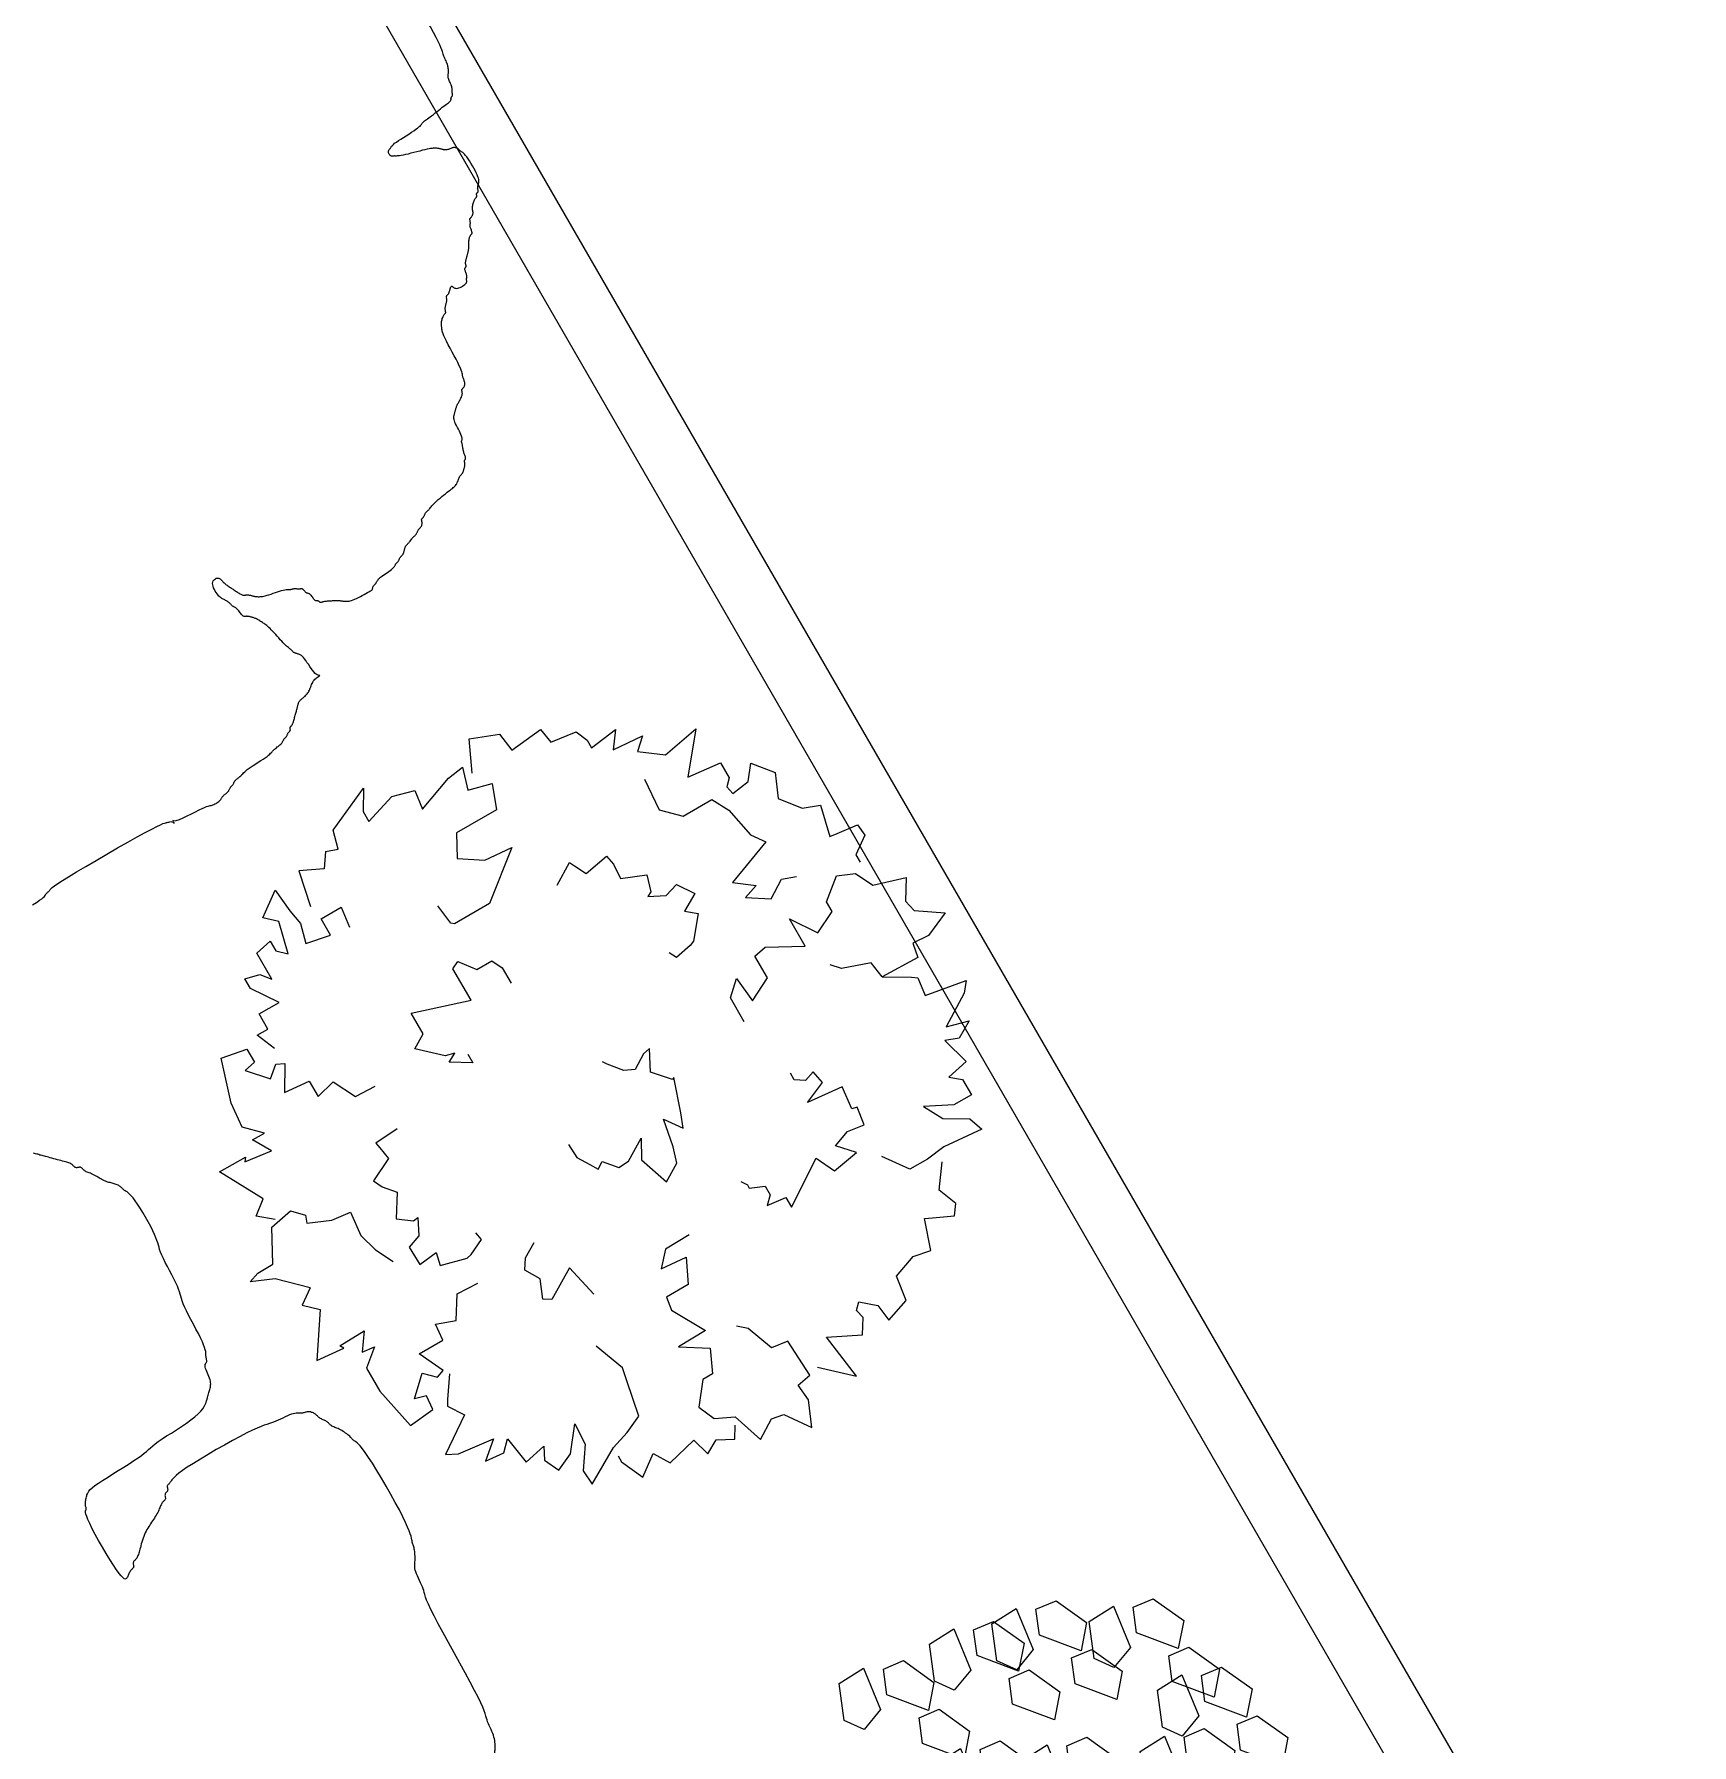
# Model space of a CAD drawing. Header units: metres. Extents: x 99558 to 100592, y 49739 to 50255.
# Drawn here: x 100034.606 to 100037.358, y 50050.994 to 50053.834 of the extents above; entities that cross this region are included whole.
import ezdxf

# ---------------------------------------------------------------- set-up
doc = ezdxf.new("R2010")
doc.units = ezdxf.units.M
doc.header["$MEASUREMENT"] = 0
doc.layers.add('Vegetation', color=100, linetype='Continuous')
doc.layers.add('Walkway', color=96, linetype='Continuous')

# ---------------------------------------------------------------- blocks, each defined once
blk = doc.blocks.new('L', base_point=(1.3683, 0.5913))
for p, q in [((1.2809, 0.65), (1.3117, 0.675)), ((1.3117, 0.675), (1.3419, 0.6213)), ((1.2937, 0.5998), (1.2809, 0.65)), ((1.3419, 0.6213), (1.3225, 0.5909)), ((1.2753, 0.5668), (1.3061, 0.5917)), ((1.3225, 0.5909), (1.2937, 0.5998)), ((1.3061, 0.5917), (1.3362, 0.538)), ((1.2881, 0.5166), (1.2753, 0.5668)), ((1.337, 0.4891), (1.3557, 0.5478)), ((1.3557, 0.5478), (1.3911, 0.5544)), ((1.3911, 0.5544), (1.4042, 0.5272)), ((1.3362, 0.538), (1.3169, 0.5076)), ((1.4042, 0.5272), (1.3763, 0.4836)), ((1.3169, 0.5076), (1.2881, 0.5166)), ((1.3763, 0.4836), (1.337, 0.4891))]:
    blk.add_line(p, q)
blk = doc.blocks.new('TREE-11')
at = {"layer": 'Vegetation'}
for p, q in [((25.18, 29.57), (26.56, 33.63)), ((21.73, 27.36), (25.18, 29.57)), ((27.6, 27.72), (33.46, 29.57)), ((18.63, 22.55), (21.73, 27.36)), ((22.42, 21.44), (27.6, 27.72)), ((-28.64, 17.37), (-34.84, 21.07)), ((15.18, 14.42), (18.63, 22.55)), ((19.32, 12.57), (22.42, 21.44)), ((-28.64, 13.31), (-35.18, 17.75)), ((-11.39, 15.16), (-28.64, 17.37)), ((0, 8.87), (-11.39, 15.16)), ((3.79, 4.07), (15.18, 14.42)), ((-11.73, 10.35), (-28.64, 13.31)), ((13.8, 6.66), (19.32, 12.57)), ((-2.41, 5.55), (-11.73, 10.35)), ((3.79, 4.07), (0, 8.87)), ((7.24, -0.74), (13.8, 6.66)), ((0, 0), (-2.41, 5.55)), ((0, 0), (-3.1, -10.35)), ((7.24, -0.74), (0.69, -13.67)), ((-3.1, -10.35), (-8.97, -14.04)), ((-8.97, -14.04), (-13.8, -25.87)), ((0.69, -13.67), (-5.18, -16.26)), ((-5.18, -16.26), (-9.66, -27.71)), ((-9.66, -27.71), (-6.9, -33.63))]:
    blk.add_line(p, q, dxfattribs=at)
for p, xscale, yscale, zscale, rotation in [((-25.53, 58.4), 120, 120, 120, 295.0165150851705), ((9.31, 58.4), 119.9999999999999, 119.9999999999999, 119.9999999999999, 190.1248425347957), ((25.53, 56.56), 119.9999999999999, 119.9999999999999, 119.9999999999999, 190.1248425347957), ((36.21, 54.33), 119.9999999999999, 119.9999999999999, 119.9999999999999, 190.1248425347957), ((-16.56, 51.01), 120, 120, 120, 295.0165150851705), ((-7.24, 46.21), 120, 120, 120, 295.0165150851705), ((50.36, 46.57), 119.9999999999999, 119.9999999999999, 119.9999999999999, 190.1248425347957), ((-33.81, 39.18), 120, 120, 120, 295.0165150851705), ((16.56, 38.81), 119.9999999999999, 119.9999999999999, 119.9999999999999, 190.1248425347957), ((-48.64, 36.23), 119.9999999999998, 119.9999999999998, 119.9999999999998, 347.8021081598379), ((29.32, 32.16), 119.9999999999999, 119.9999999999999, 119.9999999999999, 190.1248425347957), ((54.5, 31.05), 119.9999999999999, 119.9999999999999, 119.9999999999999, 190.1248425347957), ((-11.04, 28.46), 120, 120, 120, 295.0165150851705), ((46.91, 23.66), 119.9999999999999, 119.9999999999999, 119.9999999999999, 190.1248425347957), ((-30.7, 19.6), 120, 120, 120, 295.0165150851705), ((-41.74, 17.75), 119.9999999999998, 119.9999999999998, 119.9999999999998, 347.8021081598379), ((-54.15, 15.9), 119.9999999999998, 119.9999999999998, 119.9999999999998, 347.8021081598379), ((32.77, 12.2), 119.9999999999999, 119.9999999999999, 119.9999999999999, 190.1248425347957), ((64.85, 5.91), 119.9999999999999, 119.9999999999999, 119.9999999999999, 190.1248425347957), ((51.74, 2.96), 119.9999999999999, 119.9999999999999, 119.9999999999999, 190.1248425347957), ((34.15, -10.35), 119.9999999999999, 119.9999999999999, 119.9999999999999, 190.1248425347957), ((50.01, -11.09), 119.9999999999999, 119.9999999999999, 119.9999999999999, 190.1248425347957), ((-1.38, -34), 119.9999999999998, 119.9999999999998, 119.9999999999998, 66.16076666471409), ((22.42, -38.06), 119.9999999999998, 119.9999999999998, 119.9999999999998, 66.16076666471409), ((2.07, -45.45), 119.9999999999998, 119.9999999999998, 119.9999999999998, 66.16076666471409), ((26.91, -50.63), 119.9999999999998, 119.9999999999998, 119.9999999999998, 66.16076666471409), ((-15.18, -53.59), 119.9999999999998, 119.9999999999998, 119.9999999999998, 66.16076666471409)]:
    blk.add_blockref('L', p, dxfattribs=dict(at, xscale=xscale, yscale=yscale, zscale=zscale, rotation=rotation))
at = {"layer": 'Vegetation', "xscale": 120, "yscale": 120, "zscale": 120}
for p in [(-52.09, -10.71), (-30.7, -16.25), (-38.64, -19.58), (-14.84, -19.95), (-45.88, -33.26), (-23.81, -38.8), (-15.18, -39.54), (-31.74, -43.24)]:
    blk.add_blockref('L', p, dxfattribs=at)
blk = doc.blocks.new('TREE-01')
for points in [[(5.23, -68.18), (5.32, -68.31), (5.56, -68.41), (5.92, -68.49), (6.37, -68.54), (6.86, -68.58), (7.37, -68.6), (7.86, -68.63), (8.3, -68.65), (8.66, -68.68), (8.94, -68.71), (9.16, -68.74), (9.34, -68.78), (9.47, -68.82), (9.58, -68.86), (9.67, -68.89), (9.77, -68.92), (9.87, -68.94), (9.99, -68.95), (10.11, -68.96), (10.24, -68.97), (10.36, -68.96), (10.48, -68.95), (10.6, -68.94), (10.7, -68.92), (10.8, -68.89), (10.88, -68.86), (10.96, -68.82), (11.03, -68.78), (11.1, -68.74), (11.16, -68.71), (11.23, -68.68), (11.3, -68.65), (11.38, -68.63), (11.46, -68.61), (11.55, -68.59), (11.64, -68.58), (11.72, -68.57), (11.81, -68.56), (11.89, -68.54), (11.97, -68.52), (12.04, -68.49), (12.11, -68.46), (12.17, -68.42), (12.23, -68.38), (12.28, -68.35), (12.34, -68.31), (12.39, -68.28), (12.44, -68.25), (12.49, -68.23), (12.54, -68.21), (12.59, -68.2), (12.64, -68.18), (12.69, -68.17), (12.74, -68.16), (12.79, -68.14), (12.84, -68.12), (12.89, -68.09), (12.94, -68.06), (12.99, -68.02), (13.05, -67.98), (13.1, -67.95), (13.17, -67.91), (13.23, -67.88), (13.3, -67.85), (13.38, -67.83), (13.47, -67.81), (13.55, -67.8), (13.65, -67.78), (13.74, -67.77), (13.84, -67.76), (13.94, -67.74), (14.04, -67.72), (14.14, -67.69), (14.24, -67.66), (14.36, -67.62), (14.49, -67.58), (14.64, -67.55), (14.81, -67.51), (15.01, -67.48), (15.24, -67.45), (15.51, -67.43), (15.8, -67.41), (16.11, -67.4), (16.43, -67.38), (16.75, -67.37), (17.05, -67.36), (17.33, -67.34), (17.57, -67.32), (17.78, -67.29), (17.94, -67.26), (18.08, -67.22), (18.2, -67.18), (18.3, -67.15), (18.39, -67.11), (18.48, -67.08), (18.57, -67.05), (18.68, -67.03), (18.79, -67.01), (18.92, -67), (19.04, -66.98), (19.16, -66.97), (19.29, -66.96), (19.4, -66.94), (19.51, -66.92), (19.6, -66.89), (19.68, -66.86), (19.76, -66.82), (19.82, -66.78), (19.88, -66.75), (19.94, -66.71), (19.99, -66.68), (20.04, -66.65), (20.09, -66.63), (20.14, -66.61), (20.19, -66.6), (20.24, -66.58), (20.29, -66.57), (20.34, -66.56), (20.39, -66.54), (20.44, -66.52), (20.49, -66.49), (20.54, -66.46), (20.59, -66.42), (20.64, -66.38), (20.69, -66.35), (20.74, -66.31), (20.79, -66.28), (20.84, -66.25), (20.89, -66.23), (20.94, -66.21), (20.99, -66.2), (21.03, -66.18), (21.08, -66.17), (21.11, -66.16), (21.15, -66.14), (21.17, -66.12), (21.2, -66.09), (21.21, -66.06), (21.23, -66.02), (21.24, -65.98), (21.25, -65.95), (21.27, -65.91), (21.29, -65.88), (21.31, -65.85), (21.34, -65.83), (21.37, -65.81), (21.41, -65.8), (21.45, -65.78), (21.5, -65.77), (21.54, -65.76), (21.59, -65.74), (21.64, -65.72), (21.69, -65.69), (21.74, -65.65), (21.8, -65.61), (21.85, -65.57), (21.91, -65.51), (21.97, -65.45), (22.04, -65.39), (22.11, -65.32), (22.19, -65.24), (22.27, -65.16), (22.35, -65.07), (22.44, -64.98), (22.53, -64.9), (22.62, -64.81), (22.7, -64.73), (22.78, -64.65), (22.85, -64.58), (22.91, -64.51), (22.98, -64.45), (23.03, -64.39), (23.09, -64.34), (23.14, -64.28), (23.19, -64.23), (23.24, -64.18), (23.29, -64.13), (23.34, -64.08), (23.4, -64.04), (23.45, -63.99), (23.51, -63.95), (23.57, -63.91), (23.64, -63.88), (23.71, -63.85), (23.79, -63.83), (23.87, -63.81), (23.96, -63.8), (24.05, -63.78), (24.15, -63.77), (24.24, -63.76), (24.34, -63.74), (24.44, -63.72), (24.54, -63.69), (24.64, -63.65), (24.74, -63.61), (24.84, -63.57), (24.94, -63.51), (25.04, -63.45), (25.14, -63.39), (25.24, -63.32), (25.34, -63.24), (25.44, -63.16), (25.55, -63.07), (25.65, -62.99), (25.76, -62.91), (25.87, -62.84), (25.99, -62.77), (26.11, -62.72), (26.24, -62.67), (26.37, -62.64), (26.49, -62.62), (26.61, -62.6), (26.72, -62.59), (26.81, -62.59), (26.87, -62.58), (26.91, -62.58), (26.92, -62.58), (26.91, -62.58), (26.87, -62.56), (26.82, -62.53), (26.76, -62.47), (26.7, -62.39), (26.63, -62.27), (26.58, -62.12), (26.53, -61.92), (26.5, -61.69), (26.47, -61.44), (26.45, -61.18), (26.44, -60.91), (26.42, -60.65), (26.4, -60.4), (26.38, -60.18), (26.35, -60), (26.32, -59.85), (26.28, -59.73), (26.24, -59.64), (26.19, -59.56), (26.14, -59.49), (26.09, -59.44), (26.04, -59.39), (25.99, -59.34), (25.95, -59.29), (25.9, -59.24), (25.85, -59.19), (25.81, -59.14), (25.77, -59.09), (25.74, -59.04), (25.71, -58.99), (25.69, -58.94), (25.67, -58.88), (25.66, -58.83), (25.64, -58.78), (25.63, -58.72), (25.62, -58.66), (25.6, -58.59), (25.58, -58.52), (25.55, -58.44), (25.52, -58.35), (25.48, -58.26), (25.44, -58.14), (25.39, -58.02), (25.34, -57.87), (25.29, -57.71), (25.24, -57.52), (25.19, -57.31), (25.14, -57.08), (25.09, -56.83), (25.04, -56.59), (24.99, -56.34), (24.94, -56.09), (24.89, -55.86), (24.84, -55.65), (24.79, -55.46), (24.74, -55.3), (24.69, -55.15), (24.64, -55.02), (24.59, -54.9), (24.54, -54.79), (24.49, -54.69), (24.44, -54.59), (24.39, -54.49), (24.34, -54.39), (24.29, -54.29), (24.24, -54.2), (24.19, -54.1), (24.14, -54.01), (24.09, -53.93), (24.04, -53.85), (23.99, -53.78), (23.94, -53.72), (23.89, -53.65), (23.84, -53.6), (23.79, -53.54), (23.74, -53.49), (23.69, -53.44), (23.64, -53.39), (23.59, -53.34), (23.54, -53.29), (23.49, -53.24), (23.44, -53.2), (23.39, -53.15), (23.34, -53.12), (23.29, -53.08), (23.24, -53.05), (23.19, -53.03), (23.14, -53.01), (23.1, -52.99), (23.05, -52.97), (23.01, -52.94), (22.97, -52.9), (22.94, -52.85), (22.91, -52.79), (22.89, -52.7), (22.87, -52.6), (22.86, -52.5), (22.84, -52.38), (22.83, -52.26), (22.82, -52.14), (22.8, -52.03), (22.78, -51.92), (22.75, -51.83), (22.72, -51.74), (22.68, -51.67), (22.64, -51.6), (22.61, -51.54), (22.57, -51.49), (22.54, -51.44), (22.51, -51.39), (22.49, -51.34), (22.47, -51.29), (22.45, -51.23), (22.44, -51.18), (22.43, -51.12), (22.42, -51.06), (22.4, -50.99), (22.38, -50.92), (22.35, -50.84), (22.31, -50.76), (22.28, -50.68), (22.23, -50.59), (22.19, -50.5), (22.14, -50.42), (22.09, -50.33), (22.04, -50.25), (21.99, -50.18), (21.94, -50.11), (21.9, -50.04), (21.85, -49.96), (21.81, -49.88), (21.77, -49.78), (21.74, -49.66), (21.71, -49.52), (21.69, -49.36), (21.67, -49.18), (21.67, -48.99), (21.68, -48.8), (21.69, -48.61), (21.73, -48.43), (21.78, -48.26), (21.84, -48.12), (21.93, -48.01), (22.02, -47.93), (22.13, -47.88), (22.24, -47.85), (22.35, -47.84), (22.46, -47.85), (22.56, -47.88), (22.64, -47.92), (22.71, -47.98), (22.76, -48.04), (22.8, -48.12), (22.83, -48.21), (22.85, -48.3), (22.87, -48.39), (22.89, -48.49), (22.91, -48.59), (22.94, -48.69), (22.97, -48.79), (23.01, -48.89), (23.05, -48.99), (23.1, -49.09), (23.14, -49.19), (23.19, -49.29), (23.24, -49.39), (23.29, -49.49), (23.34, -49.59), (23.39, -49.69), (23.44, -49.79), (23.49, -49.89), (23.54, -49.99), (23.59, -50.09), (23.64, -50.19), (23.69, -50.29), (23.74, -50.39), (23.79, -50.48), (23.84, -50.57), (23.89, -50.66), (23.94, -50.73), (23.99, -50.8), (24.04, -50.85), (24.09, -50.9), (24.14, -50.93), (24.19, -50.96), (24.24, -50.98), (24.29, -51), (24.34, -51.01), (24.39, -51.03), (24.44, -51.05), (24.49, -51.08), (24.54, -51.12), (24.59, -51.15), (24.64, -51.2), (24.69, -51.24), (24.74, -51.29), (24.79, -51.34), (24.84, -51.39), (24.89, -51.44), (24.94, -51.49), (25, -51.54), (25.05, -51.59), (25.11, -51.64), (25.17, -51.69), (25.24, -51.74), (25.31, -51.79), (25.39, -51.84), (25.48, -51.89), (25.57, -51.94), (25.69, -51.99), (25.81, -52.04), (25.96, -52.09), (26.12, -52.14), (26.31, -52.19), (26.52, -52.24), (26.75, -52.29), (26.99, -52.34), (27.24, -52.39), (27.48, -52.44), (27.71, -52.49), (27.92, -52.54), (28.11, -52.59), (28.27, -52.64), (28.4, -52.69), (28.51, -52.73), (28.6, -52.78), (28.68, -52.82), (28.74, -52.86), (28.8, -52.89), (28.85, -52.92), (28.9, -52.94), (28.95, -52.96), (29, -52.97), (29.05, -52.99), (29.1, -53), (29.15, -53.01), (29.2, -53.03), (29.25, -53.05), (29.3, -53.08), (29.35, -53.11), (29.4, -53.15), (29.45, -53.19), (29.5, -53.22), (29.55, -53.26), (29.6, -53.29), (29.65, -53.32), (29.7, -53.34), (29.75, -53.36), (29.79, -53.38), (29.84, -53.4), (29.88, -53.42), (29.92, -53.44), (29.95, -53.48), (29.98, -53.52), (30, -53.58), (30.02, -53.64), (30.03, -53.71), (30.05, -53.79), (30.06, -53.86), (30.07, -53.93), (30.09, -54), (30.11, -54.05), (30.14, -54.1), (30.17, -54.13), (30.21, -54.16), (30.25, -54.2), (30.28, -54.23), (30.32, -54.27), (30.35, -54.32), (30.38, -54.39), (30.4, -54.47), (30.42, -54.57), (30.43, -54.67), (30.45, -54.79), (30.46, -54.9), (30.47, -55.01), (30.49, -55.1), (30.51, -55.19), (30.54, -55.25), (30.57, -55.3), (30.61, -55.34), (30.65, -55.37), (30.68, -55.39), (30.72, -55.41), (30.75, -55.43), (30.78, -55.45), (30.8, -55.48), (30.82, -55.51), (30.83, -55.55), (30.85, -55.59), (30.86, -55.62), (30.87, -55.66), (30.89, -55.69), (30.91, -55.72), (30.94, -55.74), (30.98, -55.76), (31.02, -55.77), (31.06, -55.79), (31.12, -55.8), (31.18, -55.81), (31.24, -55.83), (31.31, -55.85), (31.39, -55.88), (31.48, -55.91), (31.56, -55.95), (31.66, -55.99), (31.75, -56.04), (31.85, -56.09), (31.95, -56.14), (32.05, -56.19), (32.15, -56.24), (32.25, -56.29), (32.34, -56.34), (32.44, -56.39), (32.53, -56.44), (32.62, -56.49), (32.7, -56.54), (32.78, -56.59), (32.85, -56.64), (32.92, -56.69), (32.99, -56.74), (33.05, -56.79), (33.11, -56.84), (33.18, -56.89), (33.24, -56.94), (33.31, -56.99), (33.39, -57.04), (33.48, -57.08), (33.58, -57.13), (33.69, -57.18), (33.82, -57.22), (33.96, -57.26), (34.13, -57.29), (34.32, -57.32), (34.53, -57.34), (34.76, -57.36), (34.99, -57.37), (35.23, -57.38), (35.47, -57.38), (35.68, -57.38), (35.88, -57.39), (36.05, -57.39), (36.18, -57.39), (36.28, -57.38), (36.36, -57.38), (36.41, -57.38), (36.45, -57.37), (36.47, -57.36), (36.49, -57.34), (36.52, -57.32), (36.54, -57.29), (36.58, -57.26), (36.62, -57.22), (36.66, -57.19), (36.7, -57.15), (36.75, -57.11), (36.8, -57.08), (36.85, -57.05), (36.9, -57.03), (36.95, -57.01), (37, -57), (37.05, -56.99), (37.1, -56.97), (37.15, -56.96), (37.2, -56.94), (37.25, -56.92), (37.3, -56.89), (37.35, -56.86), (37.41, -56.82), (37.48, -56.79), (37.57, -56.75), (37.66, -56.71), (37.78, -56.68), (37.92, -56.65), (38.08, -56.63), (38.26, -56.61), (38.45, -56.6), (38.65, -56.59), (38.85, -56.57), (39.04, -56.56), (39.22, -56.54), (39.38, -56.52), (39.52, -56.49), (39.64, -56.46), (39.74, -56.42), (39.82, -56.39), (39.89, -56.35), (39.95, -56.31), (40, -56.28), (40.05, -56.25), (40.1, -56.23), (40.15, -56.21), (40.2, -56.2), (40.25, -56.19), (40.3, -56.17), (40.35, -56.16), (40.4, -56.14), (40.45, -56.12), (40.5, -56.09), (40.55, -56.06), (40.6, -56.02), (40.65, -55.99), (40.7, -55.95), (40.75, -55.91), (40.8, -55.88), (40.85, -55.85), (40.9, -55.83), (40.95, -55.81), (41, -55.8), (41.05, -55.79), (41.1, -55.77), (41.15, -55.76), (41.2, -55.74), (41.25, -55.72), (41.3, -55.69), (41.35, -55.66), (41.4, -55.62), (41.45, -55.58), (41.5, -55.53), (41.55, -55.49), (41.6, -55.44), (41.65, -55.39), (41.7, -55.34), (41.75, -55.29), (41.8, -55.24), (41.85, -55.19), (41.9, -55.15), (41.95, -55.11), (42, -55.08), (42.05, -55.05), (42.1, -55.03), (42.15, -55.01), (42.21, -55), (42.26, -54.99), (42.32, -54.97), (42.38, -54.96), (42.45, -54.94), (42.52, -54.92), (42.6, -54.89), (42.68, -54.86), (42.77, -54.82), (42.85, -54.79), (42.94, -54.75), (43.03, -54.71), (43.11, -54.68), (43.19, -54.65), (43.26, -54.63), (43.33, -54.61), (43.39, -54.6), (43.45, -54.59), (43.5, -54.57), (43.55, -54.56), (43.6, -54.54), (43.65, -54.52), (43.7, -54.49), (43.75, -54.46), (43.8, -54.42), (43.85, -54.39), (43.9, -54.35), (43.95, -54.31), (44, -54.28), (44.05, -54.25), (44.1, -54.23), (44.15, -54.21), (44.2, -54.2), (44.25, -54.19), (44.3, -54.17), (44.35, -54.16), (44.4, -54.14), (44.45, -54.12), (44.5, -54.09), (44.55, -54.06), (44.6, -54.02), (44.65, -53.98), (44.69, -53.93), (44.73, -53.89), (44.76, -53.84), (44.79, -53.79), (44.81, -53.74), (44.83, -53.69), (44.84, -53.64), (44.85, -53.6), (44.87, -53.55), (44.88, -53.52), (44.9, -53.48), (44.92, -53.45), (44.95, -53.43), (44.98, -53.41), (45.02, -53.4), (45.06, -53.39), (45.11, -53.37), (45.16, -53.36), (45.2, -53.34), (45.25, -53.32), (45.3, -53.29), (45.35, -53.26), (45.4, -53.22), (45.45, -53.19), (45.5, -53.15), (45.55, -53.11), (45.6, -53.08), (45.65, -53.05), (45.71, -53.03), (45.76, -53.01), (45.81, -53), (45.86, -52.99), (45.92, -52.97), (45.98, -52.96), (46.05, -52.94), (46.12, -52.92), (46.2, -52.89), (46.29, -52.86), (46.39, -52.82), (46.5, -52.78), (46.62, -52.73), (46.77, -52.69), (46.93, -52.64), (47.12, -52.59), (47.33, -52.54), (47.56, -52.49), (47.81, -52.44), (48.06, -52.4), (48.31, -52.35), (48.55, -52.32), (48.78, -52.28), (48.99, -52.25), (49.18, -52.23), (49.34, -52.21), (49.49, -52.2), (49.62, -52.18), (49.74, -52.16), (49.85, -52.13), (49.96, -52.1), (50.06, -52.05), (50.16, -52), (50.26, -51.93), (50.35, -51.86), (50.45, -51.79), (50.54, -51.71), (50.63, -51.64), (50.71, -51.58), (50.79, -51.52), (50.86, -51.48), (50.93, -51.44), (50.99, -51.42), (51.05, -51.4), (51.1, -51.38), (51.16, -51.36), (51.21, -51.34), (51.26, -51.32), (51.31, -51.29), (51.36, -51.26), (51.41, -51.22), (51.46, -51.18), (51.51, -51.13), (51.56, -51.09), (51.61, -51.04), (51.66, -50.99), (51.71, -50.94), (51.76, -50.89), (51.8, -50.84), (51.85, -50.79), (51.89, -50.74), (51.93, -50.69), (51.96, -50.64), (51.99, -50.59), (52.01, -50.54), (52.03, -50.49), (52.05, -50.44), (52.06, -50.4), (52.07, -50.35), (52.09, -50.32), (52.1, -50.28), (52.13, -50.25), (52.15, -50.23), (52.19, -50.21), (52.22, -50.2), (52.26, -50.18), (52.3, -50.16), (52.33, -50.13), (52.36, -50.1), (52.39, -50.05), (52.41, -50), (52.43, -49.93), (52.45, -49.86), (52.46, -49.77), (52.47, -49.68), (52.49, -49.59), (52.5, -49.49), (52.53, -49.39), (52.55, -49.29), (52.59, -49.19), (52.62, -49.09), (52.66, -49), (52.7, -48.9), (52.73, -48.82), (52.76, -48.73), (52.79, -48.66), (52.81, -48.58), (52.83, -48.52), (52.85, -48.46), (52.86, -48.41), (52.87, -48.36), (52.89, -48.32), (52.9, -48.28), (52.93, -48.26), (52.95, -48.23), (52.99, -48.21), (53.02, -48.18), (53.06, -48.15), (53.1, -48.09), (53.13, -48.02), (53.16, -47.92), (53.19, -47.79), (53.21, -47.62), (53.23, -47.43), (53.25, -47.21), (53.26, -46.98), (53.27, -46.75), (53.29, -46.52), (53.3, -46.31), (53.33, -46.12), (53.35, -45.96), (53.39, -45.83), (53.43, -45.72), (53.47, -45.63), (53.51, -45.56), (53.56, -45.49), (53.61, -45.44), (53.66, -45.39), (53.71, -45.34), (53.76, -45.29), (53.81, -45.24), (53.86, -45.19), (53.91, -45.14), (53.96, -45.09), (54.01, -45.04), (54.06, -44.99), (54.11, -44.94), (54.16, -44.89), (54.21, -44.84), (54.27, -44.79), (54.33, -44.74), (54.39, -44.69), (54.45, -44.64), (54.53, -44.59), (54.6, -44.54), (54.69, -44.49), (54.77, -44.44), (54.86, -44.39), (54.95, -44.34), (55.03, -44.29), (55.12, -44.24), (55.19, -44.19), (55.27, -44.14), (55.33, -44.09), (55.39, -44.04), (55.44, -43.99), (55.49, -43.94), (55.53, -43.89), (55.57, -43.84), (55.59, -43.79), (55.62, -43.74), (55.63, -43.69), (55.65, -43.64), (55.66, -43.6), (55.67, -43.56), (55.69, -43.52), (55.7, -43.48), (55.73, -43.46), (55.76, -43.43), (55.79, -43.42), (55.83, -43.4), (55.87, -43.39), (55.91, -43.38), (55.96, -43.36), (56.01, -43.35), (56.06, -43.32), (56.11, -43.3), (56.16, -43.26), (56.21, -43.22), (56.25, -43.17), (56.29, -43.12), (56.33, -43.06), (56.37, -43), (56.39, -42.92), (56.42, -42.85), (56.43, -42.76), (56.45, -42.68), (56.46, -42.59), (56.47, -42.5), (56.49, -42.42), (56.51, -42.33), (56.53, -42.26), (56.56, -42.18), (56.59, -42.11), (56.62, -42.02), (56.66, -41.91), (56.7, -41.77), (56.73, -41.58), (56.77, -41.35), (56.79, -41.06), (56.82, -40.7), (56.83, -40.29), (56.85, -39.85), (56.86, -39.39), (56.87, -38.93), (56.89, -38.49), (56.91, -38.08), (56.93, -37.73), (56.96, -37.43), (56.99, -37.2), (57.02, -37.02), (57.06, -36.88), (57.1, -36.78), (57.13, -36.7), (57.17, -36.64), (57.19, -36.59), (57.22, -36.54), (57.24, -36.49), (57.25, -36.44), (57.27, -36.38), (57.29, -36.33), (57.32, -36.26), (57.35, -36.2), (57.39, -36.13), (57.45, -36.05), (57.52, -35.97), (57.59, -35.88), (57.67, -35.8), (57.75, -35.72), (57.84, -35.65), (57.92, -35.58), (57.99, -35.53), (58.07, -35.48), (58.13, -35.45), (58.19, -35.42), (58.25, -35.4), (58.29, -35.38), (58.33, -35.37), (58.37, -35.35), (58.4, -35.33), (58.42, -35.3), (58.43, -35.26), (58.45, -35.23), (58.46, -35.18), (58.47, -35.14), (58.49, -35.09), (58.51, -35.04), (58.53, -34.99), (58.56, -34.94), (58.59, -34.89), (58.63, -34.84), (58.67, -34.79), (58.72, -34.74), (58.76, -34.69), (58.81, -34.64), (58.86, -34.59), (58.91, -34.54), (58.96, -34.49), (59.01, -34.44), (59.05, -34.39), (59.1, -34.34), (59.13, -34.29), (59.17, -34.24), (59.2, -34.19), (59.22, -34.14), (59.24, -34.09), (59.25, -34.05), (59.26, -34), (59.28, -33.96), (59.29, -33.92), (59.31, -33.89), (59.33, -33.86), (59.36, -33.84), (59.39, -33.82), (59.43, -33.81), (59.47, -33.79), (59.52, -33.78), (59.56, -33.77), (59.61, -33.75), (59.66, -33.73), (59.71, -33.7), (59.76, -33.67), (59.81, -33.63), (59.86, -33.58), (59.91, -33.54), (59.96, -33.49), (60.01, -33.44), (60.06, -33.39), (60.11, -33.34), (60.16, -33.3), (60.21, -33.25), (60.25, -33.22), (60.3, -33.19), (60.33, -33.18), (60.37, -33.18), (60.4, -33.19), (60.42, -33.23), (60.44, -33.28), (60.46, -33.34), (60.49, -33.4), (60.52, -33.47), (60.57, -33.54), (60.64, -33.6), (60.73, -33.66), (60.84, -33.7), (60.97, -33.74), (61.11, -33.76), (61.26, -33.77), (61.41, -33.77), (61.56, -33.76), (61.69, -33.75), (61.8, -33.73), (61.89, -33.7), (61.95, -33.67), (62, -33.63), (62.04, -33.58), (62.07, -33.54), (62.09, -33.49), (62.11, -33.44), (62.13, -33.39), (62.16, -33.34), (62.19, -33.29), (62.23, -33.24), (62.26, -33.19), (62.3, -33.13), (62.34, -33.07), (62.37, -33), (62.4, -32.93), (62.42, -32.85), (62.44, -32.77), (62.45, -32.68), (62.46, -32.6), (62.48, -32.52), (62.49, -32.45), (62.51, -32.38), (62.53, -32.33), (62.56, -32.28), (62.59, -32.25), (62.63, -32.22), (62.66, -32.2), (62.7, -32.18), (62.74, -32.17), (62.77, -32.15), (62.8, -32.13), (62.82, -32.1), (62.84, -32.07), (62.85, -32.03), (62.86, -31.99), (62.88, -31.94), (62.89, -31.89), (62.91, -31.84), (62.93, -31.79), (62.96, -31.74), (62.99, -31.69), (63.03, -31.64), (63.07, -31.59), (63.12, -31.54), (63.17, -31.49), (63.21, -31.44), (63.26, -31.39), (63.31, -31.34), (63.36, -31.29), (63.41, -31.24), (63.46, -31.19), (63.51, -31.14), (63.56, -31.09), (63.61, -31.04), (63.66, -30.99), (63.71, -30.94), (63.76, -30.89), (63.81, -30.84), (63.86, -30.79), (63.91, -30.73), (63.96, -30.67), (64.01, -30.6), (64.06, -30.53), (64.11, -30.45), (64.16, -30.37), (64.21, -30.28), (64.26, -30.19), (64.32, -30.11), (64.37, -30.02), (64.42, -29.94), (64.47, -29.86), (64.52, -29.79), (64.57, -29.72), (64.62, -29.66), (64.67, -29.61), (64.72, -29.56), (64.77, -29.52), (64.82, -29.49), (64.87, -29.46), (64.92, -29.44), (64.96, -29.42), (65.01, -29.4), (65.06, -29.39), (65.1, -29.37), (65.14, -29.34), (65.17, -29.31), (65.2, -29.26), (65.22, -29.21), (65.24, -29.14), (65.25, -29.07), (65.27, -28.99), (65.28, -28.9), (65.29, -28.82), (65.31, -28.74), (65.33, -28.66), (65.36, -28.59), (65.39, -28.52), (65.43, -28.46), (65.47, -28.4), (65.5, -28.35), (65.54, -28.3), (65.57, -28.25), (65.6, -28.19), (65.62, -28.15), (65.64, -28.1), (65.65, -28.05), (65.67, -28), (65.68, -27.96), (65.69, -27.92), (65.71, -27.89), (65.73, -27.86), (65.76, -27.84), (65.79, -27.82), (65.83, -27.81), (65.87, -27.8), (65.92, -27.78), (65.97, -27.77), (66.02, -27.75), (66.07, -27.73), (66.12, -27.7), (66.16, -27.67), (66.21, -27.63), (66.26, -27.59), (66.3, -27.54), (66.34, -27.49), (66.37, -27.45), (66.4, -27.4), (66.42, -27.35), (66.44, -27.29), (66.46, -27.24), (66.47, -27.19), (66.5, -27.13), (66.52, -27.07), (66.56, -27), (66.6, -26.93), (66.66, -26.85), (66.72, -26.77), (66.8, -26.69), (66.87, -26.6), (66.96, -26.52), (67.04, -26.45), (67.12, -26.38), (67.2, -26.33), (67.27, -26.28), (67.34, -26.25), (67.4, -26.22), (67.45, -26.2), (67.5, -26.19), (67.54, -26.17), (67.57, -26.15), (67.6, -26.13), (67.62, -26.1), (67.64, -26.07), (67.65, -26.03), (67.67, -26), (67.68, -25.96), (67.69, -25.92), (67.71, -25.89), (67.73, -25.86), (67.76, -25.84), (67.79, -25.82), (67.83, -25.81), (67.87, -25.8), (67.9, -25.78), (67.94, -25.77), (67.97, -25.75), (68, -25.73), (68.02, -25.7), (68.04, -25.67), (68.05, -25.63), (68.07, -25.59), (68.08, -25.54), (68.09, -25.49), (68.11, -25.45), (68.13, -25.4), (68.16, -25.35), (68.2, -25.3), (68.23, -25.25), (68.28, -25.2), (68.32, -25.15), (68.37, -25.1), (68.42, -25.05), (68.47, -25), (68.52, -24.95), (68.57, -24.89), (68.61, -24.82), (68.66, -24.74), (68.7, -24.63), (68.74, -24.5), (68.77, -24.33), (68.8, -24.13), (68.82, -23.88), (68.84, -23.61), (68.85, -23.31), (68.85, -23), (68.85, -22.69), (68.84, -22.39), (68.82, -22.11), (68.8, -21.86), (68.77, -21.66), (68.74, -21.49), (68.7, -21.36), (68.67, -21.26), (68.63, -21.17), (68.59, -21.1), (68.56, -21.05), (68.53, -21), (68.51, -20.95), (68.49, -20.9), (68.48, -20.85), (68.47, -20.8), (68.45, -20.75), (68.44, -20.7), (68.42, -20.65), (68.4, -20.6), (68.37, -20.55), (68.34, -20.5), (68.3, -20.45), (68.25, -20.41), (68.2, -20.36), (68.14, -20.33), (68.07, -20.29), (68, -20.26), (67.92, -20.24), (67.84, -20.22), (67.75, -20.21), (67.67, -20.2), (67.58, -20.18), (67.49, -20.17), (67.41, -20.15), (67.33, -20.13), (67.26, -20.1), (67.19, -20.07), (67.13, -20.03), (67.07, -19.99), (67.02, -19.94), (66.97, -19.9), (66.92, -19.85), (66.87, -19.8), (66.82, -19.75), (66.77, -19.7), (66.71, -19.65), (66.66, -19.6), (66.6, -19.55), (66.54, -19.5), (66.47, -19.45), (66.4, -19.4), (66.32, -19.35), (66.23, -19.3), (66.13, -19.24), (66.01, -19.19), (65.86, -19.13), (65.7, -19.07), (65.5, -19), (65.27, -18.93), (65, -18.85), (64.7, -18.77), (64.39, -18.69), (64.07, -18.6), (63.76, -18.51), (63.46, -18.43), (63.18, -18.34), (62.93, -18.26), (62.73, -18.19), (62.56, -18.13), (62.43, -18.07), (62.32, -18.01), (62.24, -17.97), (62.17, -17.93), (62.11, -17.89), (62.06, -17.86), (62.01, -17.84), (61.96, -17.82), (61.92, -17.81), (61.87, -17.79), (61.83, -17.77), (61.79, -17.74), (61.76, -17.71), (61.73, -17.66), (61.71, -17.61), (61.69, -17.54), (61.68, -17.47), (61.68, -17.4), (61.68, -17.32), (61.69, -17.25), (61.71, -17.19), (61.73, -17.13), (61.76, -17.09), (61.79, -17.05), (61.83, -17.03), (61.87, -17.01), (61.92, -16.99), (61.96, -16.97), (62.01, -16.95), (62.06, -16.93), (62.11, -16.9), (62.17, -16.87), (62.24, -16.84), (62.33, -16.8), (62.44, -16.76), (62.59, -16.73), (62.77, -16.69), (63, -16.67), (63.27, -16.64), (63.58, -16.63), (63.92, -16.61), (64.26, -16.6), (64.61, -16.59), (64.95, -16.57), (65.26, -16.55), (65.53, -16.53), (65.76, -16.5), (65.94, -16.47), (66.09, -16.44), (66.21, -16.4), (66.3, -16.36), (66.39, -16.33), (66.46, -16.29), (66.53, -16.27), (66.61, -16.24), (66.7, -16.23), (66.8, -16.21), (66.91, -16.2), (67.04, -16.19), (67.18, -16.17), (67.35, -16.15), (67.53, -16.13), (67.74, -16.1), (67.98, -16.07), (68.22, -16.04), (68.47, -16), (68.72, -15.96), (68.96, -15.93), (69.19, -15.89), (69.4, -15.87), (69.59, -15.84), (69.75, -15.83), (69.9, -15.81), (70.02, -15.8), (70.12, -15.79), (70.21, -15.77), (70.28, -15.75), (70.33, -15.73), (70.38, -15.7), (70.41, -15.67), (70.44, -15.64), (70.46, -15.6), (70.48, -15.56), (70.49, -15.53), (70.51, -15.49), (70.54, -15.47), (70.56, -15.44), (70.6, -15.43), (70.63, -15.41), (70.67, -15.4), (70.71, -15.39), (70.74, -15.37), (70.77, -15.35), (70.8, -15.33), (70.82, -15.3), (70.84, -15.27), (70.86, -15.23), (70.87, -15.19), (70.88, -15.15), (70.9, -15.1), (70.91, -15.05), (70.94, -15), (70.96, -14.95), (71, -14.9), (71.03, -14.84), (71.07, -14.78), (71.11, -14.72), (71.14, -14.64), (71.17, -14.56), (71.2, -14.47), (71.22, -14.36), (71.24, -14.25), (71.26, -14.12), (71.27, -14), (71.28, -13.87), (71.3, -13.75), (71.31, -13.64), (71.34, -13.53), (71.36, -13.44), (71.4, -13.35), (71.44, -13.28), (71.48, -13.21), (71.52, -13.14), (71.57, -13.07), (71.62, -13.01), (71.67, -12.93), (71.72, -12.85), (71.77, -12.77), (71.82, -12.68), (71.86, -12.58), (71.9, -12.48), (71.94, -12.37), (71.97, -12.26), (72, -12.13), (72.02, -12.01), (72.04, -11.87), (72.06, -11.74), (72.07, -11.6), (72.08, -11.46), (72.1, -11.33), (72.11, -11.19), (72.14, -11.07), (72.16, -10.94), (72.2, -10.81), (72.23, -10.65), (72.27, -10.46), (72.31, -10.21), (72.34, -9.9), (72.37, -9.5), (72.4, -9), (72.42, -8.4), (72.44, -7.71), (72.46, -6.98), (72.47, -6.21), (72.48, -5.45), (72.5, -4.72), (72.51, -4.05), (72.54, -3.47), (72.56, -3), (72.6, -2.63), (72.63, -2.35), (72.67, -2.14), (72.71, -1.97), (72.74, -1.84), (72.78, -1.72), (72.8, -1.6), (72.83, -1.47), (72.84, -1.32), (72.86, -1.17), (72.87, -1), (72.88, -0.84), (72.9, -0.68), (72.91, -0.54), (72.94, -0.4), (72.96, -0.29), (73, -0.19), (73.04, -0.1), (73.08, -0.02), (73.12, 0.05), (73.17, 0.12), (73.22, 0.19), (73.27, 0.26), (73.32, 0.34), (73.37, 0.42), (73.42, 0.51), (73.46, 0.6), (73.5, 0.68), (73.54, 0.77), (73.58, 0.85), (73.6, 0.93), (73.63, 1), (73.64, 1.07), (73.66, 1.13), (73.67, 1.2), (73.68, 1.26), (73.7, 1.32), (73.71, 1.39), (73.74, 1.46), (73.76, 1.54), (73.8, 1.64), (73.83, 1.76), (73.87, 1.92), (73.91, 2.13), (73.94, 2.39), (73.98, 2.72), (74, 3.13), (74.03, 3.62), (74.04, 4.17), (74.05, 4.77), (74.05, 5.39), (74.05, 6), (74.04, 6.59), (74.03, 7.13), (74, 7.59), (73.98, 7.97), (73.94, 8.27), (73.91, 8.5), (73.87, 8.67), (73.83, 8.79), (73.8, 8.88), (73.76, 8.94), (73.74, 8.99), (73.71, 9.04), (73.7, 9.09), (73.68, 9.15), (73.67, 9.2), (73.66, 9.26), (73.64, 9.32), (73.63, 9.39), (73.6, 9.46), (73.58, 9.54), (73.54, 9.62), (73.5, 9.71), (73.46, 9.79), (73.42, 9.88), (73.37, 9.97), (73.32, 10.05), (73.27, 10.13), (73.22, 10.2), (73.17, 10.26), (73.12, 10.33), (73.08, 10.38), (73.04, 10.44), (73, 10.49), (72.96, 10.54), (72.94, 10.59), (72.91, 10.64), (72.9, 10.69), (72.88, 10.74), (72.87, 10.79), (72.86, 10.84), (72.84, 10.89), (72.83, 10.94), (72.8, 10.99), (72.78, 11.04), (72.74, 11.09), (72.71, 11.14), (72.67, 11.19), (72.63, 11.24), (72.6, 11.29), (72.56, 11.34), (72.54, 11.39), (72.51, 11.44), (72.5, 11.49), (72.48, 11.54), (72.47, 11.59), (72.46, 11.64), (72.44, 11.69), (72.42, 11.74), (72.4, 11.79), (72.37, 11.84), (72.34, 11.89), (72.3, 11.94), (72.26, 11.98), (72.22, 12.03), (72.17, 12.06), (72.12, 12.1), (72.07, 12.13), (72.02, 12.15), (71.97, 12.17), (71.92, 12.18), (71.87, 12.19), (71.82, 12.21), (71.77, 12.22), (71.72, 12.24), (71.67, 12.26), (71.62, 12.29), (71.57, 12.32), (71.51, 12.36), (71.44, 12.39), (71.37, 12.43), (71.28, 12.47), (71.18, 12.5), (71.07, 12.53), (70.93, 12.55), (70.79, 12.57), (70.63, 12.58), (70.46, 12.59), (70.29, 12.61), (70.12, 12.62), (69.96, 12.64), (69.8, 12.66), (69.66, 12.69), (69.51, 12.72), (69.35, 12.75), (69.17, 12.79), (68.95, 12.83), (68.68, 12.87), (68.34, 12.9), (67.93, 12.93), (67.44, 12.95), (66.89, 12.96), (66.29, 12.97), (65.67, 12.98), (65.06, 12.97), (64.47, 12.96), (63.93, 12.95), (63.46, 12.93), (63.08, 12.9), (62.79, 12.87), (62.56, 12.83), (62.39, 12.79), (62.27, 12.75), (62.18, 12.72), (62.12, 12.69), (62.06, 12.66), (62.01, 12.64), (61.96, 12.62), (61.92, 12.61), (61.87, 12.59), (61.83, 12.58), (61.79, 12.57), (61.76, 12.55), (61.73, 12.53), (61.71, 12.5), (61.69, 12.47), (61.68, 12.43), (61.66, 12.39), (61.65, 12.36), (61.64, 12.32), (61.62, 12.29), (61.6, 12.26), (61.57, 12.24), (61.54, 12.22), (61.5, 12.21), (61.46, 12.19), (61.43, 12.18), (61.39, 12.17), (61.36, 12.15), (61.33, 12.13), (61.31, 12.1), (61.29, 12.07), (61.28, 12.03), (61.26, 11.99), (61.25, 11.96), (61.24, 11.92), (61.22, 11.89), (61.2, 11.86), (61.17, 11.84), (61.14, 11.82), (61.1, 11.81), (61.05, 11.79), (61.01, 11.78), (60.96, 11.77), (60.91, 11.75), (60.86, 11.73), (60.81, 11.7), (60.76, 11.66), (60.71, 11.63), (60.65, 11.58), (60.6, 11.54), (60.53, 11.49), (60.47, 11.44), (60.4, 11.39), (60.32, 11.34), (60.23, 11.29), (60.15, 11.24), (60.05, 11.19), (59.96, 11.14), (59.86, 11.09), (59.76, 11.04), (59.66, 10.99), (59.56, 10.94), (59.46, 10.89), (59.36, 10.84), (59.26, 10.78), (59.16, 10.73), (59.06, 10.66), (58.96, 10.6), (58.86, 10.53), (58.76, 10.45), (58.66, 10.37), (58.57, 10.28), (58.47, 10.19), (58.38, 10.11), (58.29, 10.02), (58.21, 9.94), (58.13, 9.86), (58.06, 9.79), (57.99, 9.72), (57.93, 9.66), (57.87, 9.61), (57.81, 9.56), (57.76, 9.52), (57.71, 9.49), (57.66, 9.46), (57.61, 9.44), (57.56, 9.42), (57.51, 9.41), (57.47, 9.39), (57.43, 9.38), (57.39, 9.37), (57.36, 9.35), (57.33, 9.33), (57.31, 9.3), (57.29, 9.27), (57.27, 9.23), (57.26, 9.19), (57.25, 9.16), (57.23, 9.12), (57.22, 9.09), (57.19, 9.06), (57.17, 9.04), (57.13, 9.02), (57.09, 9.01), (57.05, 8.99), (57.01, 8.98), (56.96, 8.97), (56.91, 8.95), (56.86, 8.93), (56.81, 8.9), (56.76, 8.87), (56.71, 8.83), (56.66, 8.79), (56.61, 8.76), (56.56, 8.72), (56.51, 8.69), (56.46, 8.66), (56.41, 8.64), (56.36, 8.64), (56.31, 8.66), (56.27, 8.71), (56.23, 8.81), (56.19, 8.96), (56.16, 9.17), (56.13, 9.46), (56.11, 9.82), (56.09, 10.25), (56.08, 10.71), (56.08, 11.19), (56.08, 11.68), (56.09, 12.14), (56.11, 12.56), (56.13, 12.93), (56.16, 13.21), (56.19, 13.43), (56.22, 13.58), (56.26, 13.69), (56.3, 13.76), (56.33, 13.81), (56.37, 13.83), (56.39, 13.86), (56.42, 13.89), (56.43, 13.92), (56.45, 13.96), (56.46, 14), (56.47, 14.05), (56.49, 14.09), (56.51, 14.14), (56.53, 14.19), (56.56, 14.24), (56.59, 14.29), (56.63, 14.34), (56.67, 14.39), (56.71, 14.44), (56.76, 14.49), (56.81, 14.54), (56.86, 14.59), (56.91, 14.64), (56.97, 14.69), (57.05, 14.74), (57.14, 14.78), (57.27, 14.83), (57.44, 14.86), (57.66, 14.9), (57.93, 14.92), (58.26, 14.95), (58.63, 14.96), (59.04, 14.98), (59.46, 14.99), (59.88, 15), (60.29, 15.02), (60.67, 15.04), (61, 15.06), (61.27, 15.09), (61.49, 15.12), (61.68, 15.15), (61.86, 15.19), (62.03, 15.23), (62.21, 15.26), (62.41, 15.3), (62.66, 15.32), (62.97, 15.35), (63.31, 15.37), (63.68, 15.38), (64.07, 15.4), (64.47, 15.42), (64.85, 15.45), (65.21, 15.48), (65.53, 15.52), (65.81, 15.58), (66.04, 15.65), (66.23, 15.72), (66.39, 15.8), (66.52, 15.88), (66.63, 15.97), (66.72, 16.05), (66.8, 16.12), (66.87, 16.2), (66.94, 16.26), (67, 16.32), (67.06, 16.38), (67.11, 16.44), (67.17, 16.49), (67.22, 16.54), (67.27, 16.59), (67.32, 16.64), (67.37, 16.69), (67.41, 16.75), (67.46, 16.81), (67.5, 16.87), (67.54, 16.95), (67.57, 17.03), (67.6, 17.12), (67.62, 17.23), (67.64, 17.34), (67.65, 17.46), (67.67, 17.58), (67.68, 17.7), (67.69, 17.81), (67.71, 17.91), (67.73, 17.99), (67.76, 18.06), (67.79, 18.11), (67.83, 18.15), (67.87, 18.17), (67.9, 18.2), (67.94, 18.22), (67.97, 18.23), (68, 18.26), (68.02, 18.29), (68.04, 18.32), (68.05, 18.36), (68.07, 18.4), (68.08, 18.44), (68.09, 18.49), (68.11, 18.54), (68.13, 18.59), (68.16, 18.64), (68.19, 18.7), (68.23, 18.77), (68.27, 18.86), (68.3, 18.97), (68.34, 19.12), (68.37, 19.3), (68.4, 19.52), (68.42, 19.8), (68.44, 20.11), (68.45, 20.44), (68.47, 20.79), (68.48, 21.14), (68.49, 21.47), (68.51, 21.78), (68.53, 22.06), (68.56, 22.28), (68.59, 22.47), (68.63, 22.63), (68.67, 22.78), (68.7, 22.92), (68.74, 23.08), (68.77, 23.25), (68.8, 23.46), (68.82, 23.7), (68.84, 23.98), (68.85, 24.28), (68.87, 24.59), (68.88, 24.9), (68.89, 25.2), (68.91, 25.48), (68.93, 25.72), (68.96, 25.93), (68.99, 26.1), (69.03, 26.25), (69.07, 26.4), (69.1, 26.54), (69.14, 26.71), (69.17, 26.89), (69.2, 27.12), (69.22, 27.39), (69.24, 27.7), (69.25, 28.04), (69.25, 28.39), (69.25, 28.74), (69.24, 29.07), (69.22, 29.38), (69.2, 29.65), (69.17, 29.88), (69.14, 30.06), (69.1, 30.21), (69.07, 30.32), (69.03, 30.41), (68.99, 30.48), (68.96, 30.54), (68.93, 30.59), (68.91, 30.64), (68.89, 30.69), (68.88, 30.74), (68.87, 30.79), (68.85, 30.84), (68.84, 30.89), (68.82, 30.94), (68.8, 30.99), (68.77, 31.04), (68.74, 31.09), (68.7, 31.14), (68.66, 31.19), (68.61, 31.24), (68.57, 31.29), (68.52, 31.34), (68.47, 31.39), (68.42, 31.44), (68.37, 31.49), (68.32, 31.54), (68.27, 31.59), (68.22, 31.65), (68.17, 31.71), (68.12, 31.78), (68.07, 31.85), (68.02, 31.93), (67.97, 32.01), (67.92, 32.1), (67.87, 32.19), (67.82, 32.27), (67.77, 32.36), (67.72, 32.44), (67.67, 32.52), (67.62, 32.59), (67.57, 32.66), (67.52, 32.72), (67.48, 32.78), (67.43, 32.83), (67.39, 32.88), (67.36, 32.94), (67.33, 32.99), (67.31, 33.04), (67.29, 33.08), (67.28, 33.13), (67.27, 33.18), (67.25, 33.22), (67.24, 33.26), (67.22, 33.29), (67.2, 33.32), (67.17, 33.34), (67.14, 33.36), (67.1, 33.37), (67.07, 33.39), (67.03, 33.4), (66.99, 33.41), (66.96, 33.43), (66.93, 33.45), (66.91, 33.48), (66.89, 33.51), (66.88, 33.55), (66.87, 33.59), (66.85, 33.64), (66.84, 33.69), (66.82, 33.74), (66.8, 33.79), (66.77, 33.84), (66.74, 33.89), (66.7, 33.94), (66.65, 33.99), (66.6, 34.05), (66.54, 34.11), (66.47, 34.18), (66.4, 34.25), (66.32, 34.33), (66.24, 34.41), (66.15, 34.5), (66.07, 34.59), (65.98, 34.67), (65.89, 34.76), (65.81, 34.84), (65.73, 34.92), (65.66, 34.99), (65.59, 35.06), (65.53, 35.12), (65.47, 35.18), (65.42, 35.23), (65.37, 35.28), (65.32, 35.33), (65.27, 35.39), (65.22, 35.44), (65.17, 35.49), (65.12, 35.54), (65.07, 35.59), (65.02, 35.64)], [(-12.48, -68.54), (-11.98, -68.52), (-11.58, -68.49), (-11.28, -68.46), (-11.06, -68.42), (-10.91, -68.38), (-10.81, -68.35), (-10.74, -68.31), (-10.69, -68.28), (-10.64, -68.25), (-10.59, -68.23), (-10.52, -68.21), (-10.45, -68.2), (-10.38, -68.18), (-10.3, -68.17), (-10.23, -68.16), (-10.16, -68.14), (-10.11, -68.12), (-10.06, -68.09), (-9.99, -68.06), (-9.88, -68.02), (-9.69, -67.98), (-9.4, -67.95), (-8.96, -67.91), (-8.37, -67.88), (-7.57, -67.85), (-6.57, -67.83), (-5.4, -67.81), (-4.11, -67.8), (-2.77, -67.8), (-1.43, -67.8), (-0.15, -67.81), (1.03, -67.83), (2.03, -67.85), (2.82, -67.88), (3.42, -67.91), (3.86, -67.95), (4.16, -67.98), (4.35, -68.02), (4.48, -68.06), (4.56, -68.09), (4.63, -68.12), (4.72, -68.14), (4.81, -68.16), (4.91, -68.19), (5.01, -68.22), (5.1, -68.28), (5.17, -68.35), (5.22, -68.45), (5.23, -68.58)]]:
    blk.add_lwpolyline(points)
blk = doc.blocks.new('TREE-13')
for points in [[(-21.55, 67.39), (-19.58, 66.68), (-18.68, 69.81), (-10.83, 73.35), (-12.85, 70.01), (-12.85, 68.14), (-7.46, 69.81), (-3.65, 68.77), (-4.1, 65.43), (2.19, 67.72), (5.1, 68.14), (3.98, 64.39), (8.02, 63.35), (6.45, 59.19), (-1.18, 59.19), (-3.2, 55.44), (0.62, 52.94), (5.55, 52.53), (-2.3, 46.28), (-9.03, 46.28), (-9.48, 46.7), (-9.93, 50.24)], [(6, 66.48), (8.47, 71.68), (13.18, 69.81), (13.63, 66.48), (19.46, 67.1), (19.91, 64.39), (24.4, 63.77), (25.3, 61.69), (25.3, 60.23), (30.23, 60.85), (28.21, 58.15), (33.6, 57.73), (31.58, 55.86), (35.35, 53.05)], [(-45.27, 43.31), (-46.62, 46.64), (-44.6, 46.64), (-44.6, 49.55), (-40.78, 49.55), (-43.7, 53.92), (-43.7, 55.8), (-41.23, 55.17), (-39.89, 53.51), (-39.89, 58.5), (-36.97, 59.13), (-36.97, 57.25), (-35.4, 55.8), (-34.05, 61.21), (-36.07, 63.08), (-32.03, 66), (-31.59, 61.83), (-31.14, 59.13), (-32.03, 55.8), (-27.77, 54.96), (-27.77, 58.09), (-23.96, 58.09), (-24.41, 54.55)], [(-21.55, 67.39), (-23.22, 65.01), (-26.99, 66.85), (-28.3, 60.72)], [(35.35, 53.05), (41.87, 54.3), (36.68, 48), (42.6, 47.36), (42.6, 44.48), (41.48, 43.36), (41.8, 41.92), (45, 42.4), (46.92, 44.8), (49.63, 41.45), (47.88, 37.45), (50.56, 34.08), (53.42, 32.98), (52.19, 27.7), (53.47, 27.54), (57.15, 27.06), (57.31, 24.99), (54.43, 22.91), (54.41, 21.49)], [(30.32, 51.33), (29.87, 45.71), (32.79, 42.79), (38.31, 42.79), (39.88, 39.87), (40.94, 34.53), (42.51, 32.24), (34.39, 29.17), (37.5, 26.76), (35.03, 25.93), (38.56, 23.61), (41.69, 25.58), (44.07, 24.69)], [(-59.34, 18.66), (-61.81, 20.74), (-59.34, 22.62), (-63.38, 30.11), (-58.45, 30.11), (-58.9, 29.49), (-54.18, 28.86), (-55.98, 31.99), (-53.73, 31.99), (-56.43, 34.69), (-55.98, 39.06), (-53.73, 46.35), (-49.25, 45.52), (-49.25, 43.02), (-51.27, 42.6), (-48.35, 39.27), (-46.33, 40.94), (-44.98, 40.31), (-47.45, 36.15), (-42.96, 35.73), (-42.96, 32.82), (-39.6, 33.65), (-37.58, 29.7), (-33.89, 29.55)], [(8.96, 43.3), (12.59, 45.58), (13.05, 44.64), (14.07, 42.6), (18.45, 43.39), (18.79, 41.69), (18.61, 39.04), (22.71, 37.37), (21.83, 34.6), (21.03, 34.2), (23.75, 32.77), (26.15, 33.5), (28.04, 30.72), (25.12, 29.03), (26.85, 27.57), (23.88, 23.99), (23.07, 23.59), (20.09, 23.03), (19.44, 24.33)], [(-17.93, 26.42), (-17.93, 24.76), (-21.29, 26.84), (-19.72, 27.67), (-21.29, 28.09), (-25.11, 31.63), (-22.64, 33.09), (-22.64, 37.04), (-12.99, 33.92), (-12.99, 39.96), (-11.65, 40.58), (-9.63, 37.87), (-6.71, 37.87), (-5.81, 36), (-5.81, 33.09)], [(-34.25, 21.59), (-38.53, 21.3), (-38.36, 20.27), (-37.98, 18.01), (-41.98, 16.08), (-41.26, 14.51), (-39.56, 12.47), (-41.89, 8.71), (-39.55, 6.99), (-38.67, 7.13), (-40.03, 4.38), (-42.39, 3.56), (-42.29, 0.2), (-38.93, 0.55), (-39.47, -1.65), (-34.96, -2.8), (-34.08, -2.65), (-31.34, -1.35), (-31.58, 0.09)], [(24.51, 8.17), (24.51, 12.75), (26.98, 15.04), (27.43, 10.46), (31.47, 12.54), (31.47, 16.71), (33.71, 17.12), (39.54, 14), (39.54, 19.2), (42.46, 14.83), (46.27, 16.71), (46.27, 18.58), (49.86, 21.49), (52.78, 20.24), (54.35, 17.12), (59.74, 15.46), (57.72, 12.13), (58.17, 10.04), (62.43, 7.13), (58.17, 5.26), (55.25, 5.46), (54.8, 2.97), (48.07, 3.17), (47.62, 6.09), (42.91, 7.75), (41.56, 9.21)], [(-59.95, 5.95), (-64.28, 10.13), (-68.09, 11.79), (-66.3, 12.42), (-63.38, 12.42), (-60.47, 17.83), (-56.43, 18.66), (-54.63, 16.79), (-55.08, 15.54), (-51.27, 13.87), (-47.9, 13.46), (-48.35, 9.29), (-47.45, 5.96), (-45.88, 2.84)], [(-10.97, 5.1), (-10.85, 2.54), (-9.56, 0.44), (-8.74, -0.9), (-7.5, -0.14), (-5.61, -2.4), (-3.72, -2.29), (0, 0), (-1.72, -3.17), (0.04, -8.41), (3.06, -6.55), (3.89, -3.93), (4.84, 0.87), (6.9, -2.07), (7.85, 0.35), (9.75, 6), (9.4, 5.79), (6.86, 8.71), (8.64, 12.17), (7.34, 11.9), (4.86, 10.37), (3.15, 11.16), (1.27, 13.43), (0.8, 14.19)], [(-59.95, 5.95), (-62.6, 4.11), (-60.33, 2.01), (-65.06, -5.07), (-60.14, -5.54), (-60.53, -4.87), (-55.78, -4.7), (-57.86, -7.64), (-55.63, -7.85), (-58.57, -10.29), (-58.54, -14.68), (-57, -22.15), (-52.45, -21.75), (-52.21, -19.26), (-54.18, -18.65), (-50.96, -15.61), (-49.11, -17.46), (-47.71, -16.97), (-49.77, -12.59), (-45.27, -12.6), (-44.99, -9.7), (-41.72, -10.85), (-39.33, -7.1), (-35.51, -7.31)], [(48.07, 3.17), (52.22, 0.69), (53.12, 0.06), (52.67, -3.06), (59.85, -4.31), (58.5, -5.97), (53.12, -9.3), (56.93, -10.35), (54.02, -12.01), (51.77, -11.18), (53.12, -15.97), (49.3, -16.8), (51.1, -18.26), (51.1, -21.17), (47.73, -21.17), (43.25, -18.88), (45.04, -22.21), (48.86, -24.5), (49.75, -27), (42.8, -26.38), (39.43, -26.79), (36.07, -26.79), (33.08, -22.63)], [(10.76, -14.51), (11.41, -15.56), (11.41, -16.19), (13.87, -17.23), (13.87, -18.9), (12.53, -20.14), (15.89, -20.56), (15.89, -22.43), (23.52, -17.44), (25.09, -20.77), (29.8, -19.94), (27.34, -17.23), (30.25, -16.19), (33.17, -16.61), (33.62, -13.48), (32.72, -13.27), (33.17, -9.32), (26.89, -8.69), (30.7, -7.03), (30.25, -4.74), (28.46, -5.36), (26.89, -4.32), (26.89, -3.07)], [(-19.71, -18.49), (-21.05, -12.7), (-26.23, -15.81), (-27.45, -14.98), (-26.17, -11.85), (-27.67, -9.35), (-26.53, -7.62), (-24.03, -6.12)], [(-47.09, -18.01), (-49.5, -21.53), (-50.06, -22.47), (-48.35, -25.12), (-54.35, -29.25), (-52.44, -30.2), (-46.15, -30.99), (-49.19, -33.52), (-45.84, -33.82), (-44.15, -32.13), (-43.38, -37.04), (-39.56, -36.21), (-40.59, -38.28), (-39.37, -40.93), (-36.31, -39.53), (-33.19, -35.57), (-33.43, -39.35), (-35.94, -43.02), (-35.72, -45.67), (-29.65, -42.2), (-26.42, -41.17), (-23.36, -39.77), (-22.18, -33.73), (-21.74, -31.47), (-23.68, -26.17)], [(-1.12, -17.89), (-5.7, -17.97), (-7.94, -20.47), (-3.36, -20.84), (-5.37, -24.92), (-9.53, -24.99), (-9.91, -27.24), (-6.69, -33.02), (-11.9, -33.1), (-7.48, -35.95), (-9.29, -39.79), (-11.16, -39.82), (-14.01, -43.46), (-12.72, -46.36), (-9.57, -47.88), (-7.81, -53.23), (-4.52, -51.16), (-2.43, -51.57), (0.56, -55.78), (2.36, -51.49), (2.1, -48.58), (4.59, -48.09), (4.27, -41.36), (1.35, -40.96), (-0.39, -36.28), (-1.87, -34.96)], [(6.35, -47.59), (11.21, -52.12), (10.17, -44.02), (15.52, -46.63), (17.05, -44.19), (16.69, -42.65), (17.73, -41.6), (20.18, -43.71), (20.53, -46.76), (24.62, -45.36), (25.26, -41.05), (29.32, -39.62), (32.33, -40.21), (34.1, -35.09), (35.27, -35.64), (38.63, -37.19), (39.87, -35.51), (38.54, -32.22), (41.32, -28.4)], [(-29.65, -43.75), (-29.65, -44.9), (-27.88, -48.91), (-24.42, -46.36), (-22.78, -49.09), (-17.5, -47.81), (-16.59, -50.91), (-14.22, -49.63), (-11.49, -51.09), (-10.27, -49.06)]]:
    blk.add_lwpolyline(points)

msp = doc.modelspace()

# ---------------------------------------------------------------- linework, layer by layer
at = {"layer": 'Walkway'}
for points in [[(100039.3324, 50038.8744), (100041.9304, 50040.3744, 0.414214), (100042.2965, 50041.7404), (100019.5465, 50081.1445, 0.414214), (100018.1804, 50081.5106), (100015.5824, 50080.0106, 0.414214), (100015.2163, 50078.6445), (100037.9663, 50039.2404, 0.414214)], [(100039.2824, 50038.961), (100041.8804, 50040.461, 0.414214), (100042.2099, 50041.6904), (100019.4599, 50081.0945, 0.414214), (100018.2304, 50081.424), (100015.6324, 50079.924, 0.414214), (100015.3029, 50078.6945), (100038.0529, 50039.2904, 0.414214)]]:
    msp.add_lwpolyline(points, format="xyb", close=True, dxfattribs=at)

# ---------------------------------------------------------------- block references
at = {"layer": 'Vegetation', "color": 0}
for name, p, xscale, yscale, zscale, rotation in [('TREE-01', (100034.2439, 50053.3931), 0.01531683116060387, 0.01531683116060387, 0.01531683116060387, 30.00000000000242), ('TREE-01', (100033.6235, 50050.3601), 0.0255, 0.0255, 0.0255, 30.00000000000241), ('TREE-13', (100035.6133, 50052.0011), 0.01, 0.01, 0.01, 30.00000000000242), ('TREE-11', (100036.2445, 50050.451), 0.01, 0.01, 0.01, 30.00000000000242)]:
    msp.add_blockref(name, p, dxfattribs=dict(at, xscale=xscale, yscale=yscale, zscale=zscale, rotation=rotation))

doc.saveas('drawing.dxf')
